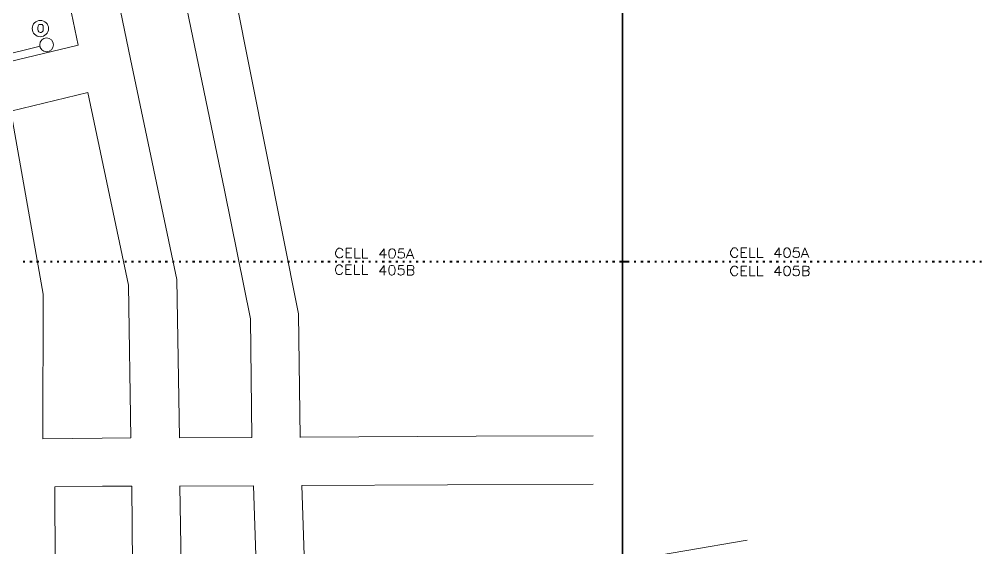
# Model space of a CAD drawing. Header units: millimetres. Extents: x -5 to 817, y 96 to 1062.
# Drawn here: x 508.7 to 699.1, y 427.9 to 532.2 of the extents above; entities that cross this region are included whole.
import ezdxf

# ---------------------------------------------------------------- set-up
doc = ezdxf.new("R2010")
doc.units = ezdxf.units.MM
for name, color, linetype, true_color in [('PDF_AERIAL', 8, 'Continuous', 0x808080), ('PDF_BORDER', 13, 'Continuous', 0xb85c5c), ('PDF_HCOUNT', 8, 'Continuous', 0x808080), ('PDF_NODEBOUNDARY', 8, 'Continuous', 0x808080), ('PDF_RDBKGRD', 8, 'Continuous', 0x808080), ('PDF_STRAND', 8, 'Continuous', 0x808080)]:
    doc.layers.add(name, color=color, linetype=linetype, true_color=true_color)

msp = doc.modelspace()

# ---------------------------------------------------------------- linework, layer by layer
at = {"layer": 'PDF_AERIAL', "lineweight": 9}
msp.add_lwpolyline([(496.56, 522.9), (512.8, 526.94)], dxfattribs=at)
at = {"layer": 'PDF_BORDER', "lineweight": 25}
for points in [[(501.01, 424.46), (627.65, 424.46), (627.65, 143.48), (627.65, 424.46), (807.39, 424.46), (627.65, 424.46), (627.65, 746.99), (807.39, 746.99)], [(627.65, 640.47), (627.65, 424.46), (377.18, 424.46)]]:
    msp.add_lwpolyline(points, dxfattribs=at)
at = {"layer": 'PDF_HCOUNT', "lineweight": 9}
msp.add_lwpolyline([(512.8, 531.23), (512.55, 531.23), (512.39, 530.98), (512.31, 530.57), (512.31, 530.32), (512.39, 529.99), (512.55, 529.74), (512.8, 529.66), (512.97, 529.66), (513.21, 529.74), (513.38, 529.99), (513.38, 530.32), (513.38, 530.57), (513.38, 530.98), (513.21, 531.23), (512.97, 531.23)], close=True, dxfattribs=at)
msp.add_circle((512.83, 530.42), 1.61, dxfattribs=at)
at = {"layer": 'PDF_NODEBOUNDARY', "lineweight": 9}
for points in [[(572.49, 486.54), (572.41, 486.79), (572.25, 486.95), (572, 487.04), (571.67, 487.04), (571.5, 486.95), (571.34, 486.79), (571.26, 486.54), (571.09, 486.29), (571.09, 485.88), (571.17, 485.55), (571.34, 485.39), (571.5, 485.22), (571.67, 485.14), (572, 485.14), (572.25, 485.22), (572.41, 485.39), (572.49, 485.55)], [(574.31, 485.14), (573.15, 485.14), (573.15, 487.04), (574.31, 487.04)], [(573.15, 486.13), (573.81, 486.13)], [(574.88, 487.04), (574.88, 485.06), (575.96, 485.06)], [(576.37, 486.95), (576.37, 485.06), (577.44, 485.06)], [(580.66, 485.06), (580.66, 486.95), (579.75, 485.72), (581.15, 485.72)], [(584.53, 486.95), (583.62, 486.95), (583.46, 486.13), (583.54, 486.21), (583.87, 486.29), (584.12, 486.29), (584.37, 486.21), (584.61, 486.05), (584.7, 485.72), (584.7, 485.55), (584.61, 485.31), (584.37, 485.14), (584.12, 485.06), (583.87, 485.06), (583.54, 485.14), (583.46, 485.22), (583.38, 485.39)], [(585.03, 485.06), (585.77, 486.95), (586.51, 484.98)], [(650.41, 486.62), (650.32, 486.79), (650.16, 487.04), (649.99, 487.12), (649.58, 487.12), (649.42, 487.04), (649.25, 486.79), (649.17, 486.62), (649, 486.38), (649, 485.88), (649.17, 485.63), (649.25, 485.47), (649.42, 485.31), (649.58, 485.22), (649.99, 485.22), (650.16, 485.31), (650.32, 485.47), (650.41, 485.63)], [(652.22, 485.22), (651.07, 485.22), (651.07, 487.12), (652.22, 487.12)], [(651.07, 486.21), (651.81, 486.21)], [(652.8, 487.12), (652.8, 485.22), (653.87, 485.22)], [(654.28, 487.12), (654.28, 485.22), (655.44, 485.22)], [(658.57, 485.22), (658.57, 487.12), (657.66, 485.8), (659.06, 485.8)], [(662.44, 487.12), (661.54, 487.12), (661.37, 486.29), (661.54, 486.38), (661.78, 486.46), (662.03, 486.46), (662.36, 486.38), (662.53, 486.21), (662.61, 485.88), (662.61, 485.72), (662.53, 485.47), (662.36, 485.31), (662.03, 485.22), (661.78, 485.22), (661.54, 485.31), (661.37, 485.39), (661.29, 485.55)], [(662.94, 485.22), (663.68, 487.12), (664.42, 485.22)], [(663.27, 485.8), (664.17, 485.8)], [(585.27, 485.63), (586.18, 485.63)], [(572.41, 483.33), (572.33, 483.49), (572.16, 483.66), (572, 483.74), (571.67, 483.74), (571.42, 483.66), (571.26, 483.49), (571.17, 483.33), (571.09, 483), (571.09, 482.58), (571.17, 482.34), (571.26, 482.09), (571.42, 481.92), (571.59, 481.84), (572, 481.84), (572.16, 481.92), (572.33, 482.09), (572.41, 482.34)], [(574.22, 481.84), (573.07, 481.84), (573.07, 483.74), (574.22, 483.74)], [(573.07, 482.83), (573.81, 482.83)], [(574.8, 483.74), (574.8, 481.84), (575.87, 481.84)], [(576.37, 483.74), (576.37, 481.84), (577.44, 481.84)], [(580.66, 481.76), (580.66, 483.66), (579.75, 482.42), (581.07, 482.42)], [(584.45, 483.66), (583.54, 483.66), (583.46, 482.83), (583.54, 482.91), (583.79, 483), (584.12, 483), (584.37, 482.91), (584.53, 482.75), (584.61, 482.5), (584.61, 482.25), (584.53, 482.01), (584.37, 481.84), (584.04, 481.76), (583.79, 481.76), (583.54, 481.84), (583.46, 481.92), (583.38, 482.09)], [(586.1, 482.75), (586.34, 482.67), (586.43, 482.58), (586.51, 482.34), (586.51, 482.09), (586.43, 481.92), (586.34, 481.84), (586.1, 481.76), (585.27, 481.76), (585.27, 483.66), (586.1, 483.66), (586.34, 483.57), (586.43, 483.49), (586.51, 483.24), (586.51, 483.08), (586.43, 482.91), (586.34, 482.83), (586.1, 482.75), (585.27, 482.75)], [(650.41, 483.08), (650.32, 483.24), (650.16, 483.41), (649.99, 483.49), (649.58, 483.49), (649.42, 483.41), (649.25, 483.24), (649.17, 483.08), (649, 482.83), (649, 482.34), (649.17, 482.09), (649.25, 481.92), (649.42, 481.68), (649.58, 481.6), (649.99, 481.6), (650.16, 481.68), (650.32, 481.92), (650.41, 482.09)], [(652.22, 481.6), (651.07, 481.6), (651.07, 483.49), (652.22, 483.49)], [(651.07, 482.58), (651.81, 482.58)], [(652.8, 483.49), (652.8, 481.6), (653.87, 481.6)], [(654.28, 483.49), (654.28, 481.6), (655.44, 481.6)], [(658.57, 481.6), (658.57, 483.49), (657.66, 482.25), (659.06, 482.25)], [(662.44, 483.49), (661.54, 483.49), (661.37, 482.75), (661.54, 482.83), (661.78, 482.91), (662.03, 482.91), (662.36, 482.83), (662.53, 482.58), (662.61, 482.34), (662.61, 482.17), (662.53, 481.92), (662.36, 481.68), (662.03, 481.6), (661.78, 481.6), (661.54, 481.68), (661.37, 481.84), (661.29, 482.01)], [(664.01, 482.58), (664.34, 482.5), (664.42, 482.42), (664.5, 482.25), (664.5, 482.01), (664.42, 481.84), (664.34, 481.68), (664.01, 481.6), (663.27, 481.6), (663.27, 483.49), (664.01, 483.49), (664.34, 483.41), (664.42, 483.33), (664.5, 483.16), (664.5, 483), (664.42, 482.83), (664.34, 482.75), (664.01, 482.58), (663.27, 482.58)]]:
    msp.add_lwpolyline(points, dxfattribs=at)
for points in [[(582.14, 486.95), (581.89, 486.87), (581.65, 486.62), (581.56, 486.13), (581.56, 485.88), (581.65, 485.39), (581.81, 485.14), (582.14, 485.06), (582.3, 485.06), (582.55, 485.14), (582.72, 485.39), (582.88, 485.88), (582.88, 486.13), (582.8, 486.54), (582.55, 486.87), (582.3, 486.95)], [(660.05, 487.12), (659.81, 487.04), (659.56, 486.71), (659.48, 486.29), (659.48, 486.05), (659.56, 485.55), (659.81, 485.31), (660.05, 485.22), (660.22, 485.22), (660.46, 485.31), (660.71, 485.55), (660.79, 486.05), (660.79, 486.29), (660.71, 486.71), (660.46, 487.04), (660.22, 487.12)], [(582.06, 483.66), (581.81, 483.57), (581.65, 483.33), (581.56, 482.83), (581.56, 482.58), (581.65, 482.17), (581.81, 481.84), (582.06, 481.76), (582.22, 481.76), (582.55, 481.84), (582.72, 482.09), (582.8, 482.58), (582.8, 482.83), (582.72, 483.33), (582.55, 483.57), (582.3, 483.66)], [(660.05, 483.49), (659.81, 483.41), (659.56, 483.16), (659.48, 482.75), (659.48, 482.42), (659.56, 482.01), (659.81, 481.68), (660.05, 481.6), (660.22, 481.6), (660.46, 481.68), (660.71, 482.01), (660.79, 482.42), (660.79, 482.75), (660.71, 483.16), (660.46, 483.41), (660.22, 483.49)]]:
    msp.add_lwpolyline(points, close=True, dxfattribs=at)
at = {"layer": 'PDF_NODEBOUNDARY', "lineweight": 0}
msp.add_lwpolyline([(628.39, 484.56), (628.39, 484.23)], dxfattribs=at)
at = {"layer": 'PDF_NODEBOUNDARY', "transparency": 33554559}
for points in [[(509.42, 484.56), (509.42, 484.23), (509.83, 484.56)], [(509.42, 484.23), (509.83, 484.56), (509.83, 484.23)], [(510.74, 484.56), (510.74, 484.23), (511.23, 484.56)], [(510.74, 484.23), (511.23, 484.56), (511.23, 484.23)], [(512.06, 484.56), (512.06, 484.23), (512.55, 484.56)], [(512.06, 484.23), (512.55, 484.56), (512.55, 484.23)], [(513.46, 484.56), (513.46, 484.23), (513.87, 484.56)], [(513.46, 484.23), (513.87, 484.56), (513.87, 484.23)], [(514.78, 484.56), (514.78, 484.23), (515.19, 484.56)], [(514.78, 484.23), (515.19, 484.56), (515.19, 484.23)], [(516.1, 484.56), (516.1, 484.23), (516.51, 484.56)], [(516.1, 484.23), (516.51, 484.56), (516.51, 484.23)], [(517.42, 484.56), (517.42, 484.23), (517.91, 484.56)], [(517.42, 484.23), (517.91, 484.56), (517.91, 484.23)], [(518.74, 484.56), (518.74, 484.23), (519.23, 484.56)], [(518.74, 484.23), (519.23, 484.56), (519.23, 484.23)], [(520.14, 484.56), (520.14, 484.23), (520.55, 484.56)], [(520.14, 484.23), (520.55, 484.56), (520.55, 484.23)], [(521.46, 484.56), (521.46, 484.23), (521.87, 484.56)], [(521.46, 484.23), (521.87, 484.56), (521.87, 484.23)], [(522.78, 484.56), (522.78, 484.23), (523.19, 484.56)], [(522.78, 484.23), (523.19, 484.56), (523.19, 484.23)], [(524.1, 484.56), (524.1, 484.23), (524.59, 484.56)], [(524.1, 484.23), (524.59, 484.56), (524.59, 484.23)], [(525.42, 484.56), (525.42, 484.23), (525.91, 484.56)], [(525.42, 484.23), (525.91, 484.56), (525.91, 484.23)], [(526.82, 484.56), (526.82, 484.23), (527.23, 484.56)], [(526.82, 484.23), (527.23, 484.56), (527.23, 484.23)], [(528.14, 484.56), (528.14, 484.23), (528.55, 484.56)], [(528.14, 484.23), (528.55, 484.56), (528.55, 484.23)], [(529.46, 484.56), (529.46, 484.23), (529.87, 484.56)], [(529.46, 484.23), (529.87, 484.56), (529.87, 484.23)], [(530.77, 484.56), (530.77, 484.23), (531.27, 484.56)], [(530.77, 484.23), (531.27, 484.56), (531.27, 484.23)], [(532.18, 484.56), (532.18, 484.23), (532.59, 484.56)], [(532.18, 484.23), (532.59, 484.56), (532.59, 484.23)], [(533.5, 484.56), (533.5, 484.23), (533.91, 484.56)], [(533.5, 484.23), (533.91, 484.56), (533.91, 484.23)], [(534.81, 484.56), (534.81, 484.23), (535.23, 484.56)], [(534.81, 484.23), (535.23, 484.56), (535.23, 484.23)], [(536.13, 484.56), (536.13, 484.23), (536.63, 484.56)], [(536.13, 484.23), (536.63, 484.56), (536.63, 484.23)], [(537.45, 484.56), (537.45, 484.23), (537.95, 484.56)], [(537.45, 484.23), (537.95, 484.56), (537.95, 484.23)], [(538.85, 484.56), (538.85, 484.23), (539.27, 484.56)], [(538.85, 484.23), (539.27, 484.56), (539.27, 484.23)], [(540.17, 484.56), (540.17, 484.23), (540.59, 484.56)], [(540.17, 484.23), (540.59, 484.56), (540.59, 484.23)], [(541.49, 484.56), (541.49, 484.23), (541.91, 484.56)], [(541.49, 484.23), (541.91, 484.56), (541.91, 484.23)], [(542.81, 484.56), (542.81, 484.23), (543.31, 484.56)], [(542.81, 484.23), (543.31, 484.56), (543.31, 484.23)], [(544.13, 484.56), (544.13, 484.23), (544.63, 484.56)], [(544.13, 484.23), (544.63, 484.56), (544.63, 484.23)], [(545.53, 484.56), (545.53, 484.23), (545.95, 484.56)], [(545.53, 484.23), (545.95, 484.56), (545.95, 484.23)], [(546.85, 484.56), (546.85, 484.23), (547.26, 484.56)], [(546.85, 484.23), (547.26, 484.56), (547.26, 484.23)], [(548.17, 484.56), (548.17, 484.23), (548.58, 484.56)], [(548.17, 484.23), (548.58, 484.56), (548.58, 484.23)], [(549.49, 484.56), (549.49, 484.23), (549.99, 484.56)], [(549.49, 484.23), (549.99, 484.56), (549.99, 484.23)], [(550.81, 484.56), (550.81, 484.23), (551.3, 484.56)], [(550.81, 484.23), (551.3, 484.56), (551.3, 484.23)], [(552.21, 484.56), (552.21, 484.23), (552.62, 484.56)], [(552.21, 484.23), (552.62, 484.56), (552.62, 484.23)], [(553.53, 484.56), (553.53, 484.23), (553.94, 484.56)], [(553.53, 484.23), (553.94, 484.56), (553.94, 484.23)], [(554.85, 484.56), (554.85, 484.23), (555.34, 484.56)], [(554.85, 484.23), (555.34, 484.56), (555.34, 484.23)], [(556.17, 484.56), (556.17, 484.23), (556.66, 484.56)], [(556.17, 484.23), (556.66, 484.56), (556.66, 484.23)], [(557.57, 484.56), (557.57, 484.23), (557.98, 484.56)], [(557.57, 484.23), (557.98, 484.56), (557.98, 484.23)], [(558.89, 484.56), (558.89, 484.23), (559.3, 484.56)], [(558.89, 484.23), (559.3, 484.56), (559.3, 484.23)], [(560.21, 484.56), (560.21, 484.23), (560.62, 484.56)], [(560.21, 484.23), (560.62, 484.56), (560.62, 484.23)], [(561.53, 484.56), (561.53, 484.23), (562.02, 484.56)], [(561.53, 484.23), (562.02, 484.56), (562.02, 484.23)], [(562.85, 484.56), (562.85, 484.23), (563.34, 484.56)], [(562.85, 484.23), (563.34, 484.56), (563.34, 484.23)], [(564.25, 484.56), (564.25, 484.23), (564.66, 484.56)], [(564.25, 484.23), (564.66, 484.56), (564.66, 484.23)], [(565.57, 484.56), (565.57, 484.23), (565.98, 484.56)], [(565.57, 484.23), (565.98, 484.56), (565.98, 484.23)], [(566.89, 484.56), (566.89, 484.23), (567.3, 484.56)], [(566.89, 484.23), (567.3, 484.56), (567.3, 484.23)], [(568.21, 484.56), (568.21, 484.23), (568.7, 484.56)], [(568.21, 484.23), (568.7, 484.56), (568.7, 484.23)], [(569.53, 484.56), (569.53, 484.23), (570.02, 484.56)], [(569.53, 484.23), (570.02, 484.56), (570.02, 484.23)], [(570.93, 484.56), (570.93, 484.23), (571.34, 484.56)], [(570.93, 484.23), (571.34, 484.56), (571.34, 484.23)], [(572.25, 484.56), (572.25, 484.23), (572.66, 484.56)], [(572.25, 484.23), (572.66, 484.56), (572.66, 484.23)], [(573.57, 484.56), (573.57, 484.23), (573.98, 484.56)], [(573.57, 484.23), (573.98, 484.56), (573.98, 484.23)], [(574.88, 484.56), (574.88, 484.23), (575.38, 484.56)], [(574.88, 484.23), (575.38, 484.56), (575.38, 484.23)], [(576.29, 484.56), (576.29, 484.23), (576.7, 484.56)], [(576.29, 484.23), (576.7, 484.56), (576.7, 484.23)], [(577.61, 484.56), (577.61, 484.23), (578.02, 484.56)], [(577.61, 484.23), (578.02, 484.56), (578.02, 484.23)], [(578.92, 484.56), (578.92, 484.23), (579.34, 484.56)], [(578.92, 484.23), (579.34, 484.56), (579.34, 484.23)], [(580.24, 484.56), (580.24, 484.23), (580.74, 484.56)], [(580.24, 484.23), (580.74, 484.56), (580.74, 484.23)], [(581.56, 484.56), (581.56, 484.23), (582.06, 484.56)], [(581.56, 484.23), (582.06, 484.56), (582.06, 484.23)], [(582.96, 484.56), (582.96, 484.23), (583.38, 484.56)], [(582.96, 484.23), (583.38, 484.56), (583.38, 484.23)], [(584.28, 484.56), (584.28, 484.23), (584.7, 484.56)], [(584.28, 484.23), (584.7, 484.56), (584.7, 484.23)], [(585.6, 484.56), (585.6, 484.23), (586.01, 484.56)], [(585.6, 484.23), (586.01, 484.56), (586.01, 484.23)], [(586.92, 484.56), (586.92, 484.23), (587.42, 484.56)], [(586.92, 484.23), (587.42, 484.56), (587.42, 484.23)], [(588.24, 484.56), (588.24, 484.23), (588.74, 484.56)], [(588.24, 484.23), (588.74, 484.56), (588.74, 484.23)], [(589.64, 484.56), (589.64, 484.23), (590.05, 484.56)], [(589.64, 484.23), (590.05, 484.56), (590.05, 484.23)], [(590.96, 484.56), (590.96, 484.23), (591.37, 484.56)], [(590.96, 484.23), (591.37, 484.56), (591.37, 484.23)], [(592.28, 484.56), (592.28, 484.23), (592.69, 484.56)], [(592.28, 484.23), (592.69, 484.56), (592.69, 484.23)], [(593.6, 484.56), (593.6, 484.23), (594.09, 484.56)], [(593.6, 484.23), (594.09, 484.56), (594.09, 484.23)], [(594.92, 484.56), (594.92, 484.23), (595.41, 484.56)], [(594.92, 484.23), (595.41, 484.56), (595.41, 484.23)], [(596.32, 484.56), (596.32, 484.23), (596.73, 484.56)], [(596.32, 484.23), (596.73, 484.56), (596.73, 484.23)], [(597.64, 484.56), (597.64, 484.23), (598.05, 484.56)], [(597.64, 484.23), (598.05, 484.56), (598.05, 484.23)], [(598.96, 484.56), (598.96, 484.23), (599.45, 484.56)], [(598.96, 484.23), (599.45, 484.56), (599.45, 484.23)], [(600.28, 484.56), (600.28, 484.23), (600.77, 484.56)], [(600.28, 484.23), (600.77, 484.56), (600.77, 484.23)], [(601.68, 484.56), (601.68, 484.23), (602.09, 484.56)], [(601.68, 484.23), (602.09, 484.56), (602.09, 484.23)], [(603, 484.56), (603, 484.23), (603.41, 484.56)], [(603, 484.23), (603.41, 484.56), (603.41, 484.23)], [(604.32, 484.56), (604.32, 484.23), (604.73, 484.56)], [(604.32, 484.23), (604.73, 484.56), (604.73, 484.23)], [(605.64, 484.56), (605.64, 484.23), (606.13, 484.56)], [(605.64, 484.23), (606.13, 484.56), (606.13, 484.23)], [(606.96, 484.56), (606.96, 484.23), (607.45, 484.56)], [(606.96, 484.23), (607.45, 484.56), (607.45, 484.23)], [(608.36, 484.56), (608.36, 484.23), (608.77, 484.56)], [(608.36, 484.23), (608.77, 484.56), (608.77, 484.23)], [(609.68, 484.56), (609.68, 484.23), (610.09, 484.56)], [(609.68, 484.23), (610.09, 484.56), (610.09, 484.23)], [(611, 484.56), (611, 484.23), (611.41, 484.56)], [(611, 484.23), (611.41, 484.56), (611.41, 484.23)], [(612.32, 484.56), (612.32, 484.23), (612.81, 484.56)], [(612.32, 484.23), (612.81, 484.56), (612.81, 484.23)], [(613.63, 484.56), (613.63, 484.23), (614.13, 484.56)], [(613.63, 484.23), (614.13, 484.56), (614.13, 484.23)], [(615.04, 484.56), (615.04, 484.23), (615.45, 484.56)], [(615.04, 484.23), (615.45, 484.56), (615.45, 484.23)], [(616.36, 484.56), (616.36, 484.23), (616.77, 484.56)], [(616.36, 484.23), (616.77, 484.56), (616.77, 484.23)], [(617.67, 484.56), (617.67, 484.23), (618.09, 484.56)], [(617.67, 484.23), (618.09, 484.56), (618.09, 484.23)], [(618.99, 484.56), (618.99, 484.23), (619.49, 484.56)], [(618.99, 484.23), (619.49, 484.56), (619.49, 484.23)], [(620.31, 484.56), (620.31, 484.23), (620.81, 484.56)], [(620.31, 484.23), (620.81, 484.56), (620.81, 484.23)], [(621.71, 484.56), (621.71, 484.23), (622.13, 484.56)], [(621.71, 484.23), (622.13, 484.56), (622.13, 484.23)], [(623.03, 484.56), (623.03, 484.23), (623.45, 484.56)], [(623.03, 484.23), (623.45, 484.56), (623.45, 484.23)], [(624.35, 484.56), (624.35, 484.23), (624.85, 484.56)], [(624.35, 484.23), (624.85, 484.56), (624.85, 484.23)], [(625.67, 484.56), (625.67, 484.23), (626.17, 484.56)], [(625.67, 484.23), (626.17, 484.56), (626.17, 484.23)], [(627.07, 484.56), (627.07, 484.23), (628.39, 484.56)], [(627.07, 484.23), (628.39, 484.56), (628.39, 484.23)], [(627.65, 484.56), (627.65, 484.23), (629.05, 484.56)], [(627.65, 484.23), (629.05, 484.56), (629.05, 484.23)], [(629.96, 484.56), (629.96, 484.23), (630.37, 484.56)], [(629.96, 484.23), (630.37, 484.56), (630.37, 484.23)], [(631.28, 484.56), (631.28, 484.23), (631.77, 484.56)], [(631.28, 484.23), (631.77, 484.56), (631.77, 484.23)], [(632.6, 484.56), (632.6, 484.23), (633.09, 484.56)], [(632.6, 484.23), (633.09, 484.56), (633.09, 484.23)], [(634, 484.56), (634, 484.23), (634.41, 484.56)], [(634, 484.23), (634.41, 484.56), (634.41, 484.23)], [(635.32, 484.56), (635.32, 484.23), (635.73, 484.56)], [(635.32, 484.23), (635.73, 484.56), (635.73, 484.23)], [(636.64, 484.56), (636.64, 484.23), (637.05, 484.56)], [(636.64, 484.23), (637.05, 484.56), (637.05, 484.23)], [(637.96, 484.56), (637.96, 484.23), (638.45, 484.56)], [(637.96, 484.23), (638.45, 484.56), (638.45, 484.23)], [(639.28, 484.56), (639.28, 484.23), (639.77, 484.56)], [(639.28, 484.23), (639.77, 484.56), (639.77, 484.23)], [(640.68, 484.56), (640.68, 484.23), (641.09, 484.56)], [(640.68, 484.23), (641.09, 484.56), (641.09, 484.23)], [(642, 484.56), (642, 484.23), (642.41, 484.56)], [(642, 484.23), (642.41, 484.56), (642.41, 484.23)], [(643.32, 484.56), (643.32, 484.23), (643.73, 484.56)], [(643.32, 484.23), (643.73, 484.56), (643.73, 484.23)], [(644.63, 484.56), (644.63, 484.23), (645.13, 484.56)], [(644.63, 484.23), (645.13, 484.56), (645.13, 484.23)], [(645.95, 484.56), (645.95, 484.23), (646.45, 484.56)], [(645.95, 484.23), (646.45, 484.56), (646.45, 484.23)], [(647.36, 484.56), (647.36, 484.23), (647.77, 484.56)], [(647.36, 484.23), (647.77, 484.56), (647.77, 484.23)], [(648.67, 484.56), (648.67, 484.23), (649.09, 484.56)], [(648.67, 484.23), (649.09, 484.56), (649.09, 484.23)], [(649.99, 484.56), (649.99, 484.23), (650.41, 484.56)], [(649.99, 484.23), (650.41, 484.56), (650.41, 484.23)], [(651.31, 484.56), (651.31, 484.23), (651.81, 484.56)], [(651.31, 484.23), (651.81, 484.56), (651.81, 484.23)], [(652.71, 484.56), (652.71, 484.23), (653.13, 484.56)], [(652.71, 484.23), (653.13, 484.56), (653.13, 484.23)], [(654.03, 484.56), (654.03, 484.23), (654.45, 484.56)], [(654.03, 484.23), (654.45, 484.56), (654.45, 484.23)], [(655.35, 484.56), (655.35, 484.23), (655.77, 484.56)], [(655.35, 484.23), (655.77, 484.56), (655.77, 484.23)], [(656.67, 484.56), (656.67, 484.23), (657.17, 484.56)], [(656.67, 484.23), (657.17, 484.56), (657.17, 484.23)], [(657.99, 484.56), (657.99, 484.23), (658.49, 484.56)], [(657.99, 484.23), (658.49, 484.56), (658.49, 484.23)], [(659.39, 484.56), (659.39, 484.23), (659.81, 484.56)], [(659.39, 484.23), (659.81, 484.56), (659.81, 484.23)], [(660.71, 484.56), (660.71, 484.23), (661.12, 484.56)], [(660.71, 484.23), (661.12, 484.56), (661.12, 484.23)], [(662.03, 484.56), (662.03, 484.23), (662.44, 484.56)], [(662.03, 484.23), (662.44, 484.56), (662.44, 484.23)], [(663.35, 484.56), (663.35, 484.23), (663.85, 484.56)], [(663.35, 484.23), (663.85, 484.56), (663.85, 484.23)], [(664.67, 484.56), (664.67, 484.23), (665.16, 484.56)], [(664.67, 484.23), (665.16, 484.56), (665.16, 484.23)], [(666.07, 484.56), (666.07, 484.23), (666.48, 484.56)], [(666.07, 484.23), (666.48, 484.56), (666.48, 484.23)], [(667.39, 484.56), (667.39, 484.23), (667.8, 484.56)], [(667.39, 484.23), (667.8, 484.56), (667.8, 484.23)], [(668.71, 484.56), (668.71, 484.23), (669.12, 484.56)], [(668.71, 484.23), (669.12, 484.56), (669.12, 484.23)], [(670.03, 484.56), (670.03, 484.23), (670.52, 484.56)], [(670.03, 484.23), (670.52, 484.56), (670.52, 484.23)], [(671.35, 484.56), (671.35, 484.23), (671.84, 484.56)], [(671.35, 484.23), (671.84, 484.56), (671.84, 484.23)], [(672.75, 484.56), (672.75, 484.23), (673.16, 484.56)], [(672.75, 484.23), (673.16, 484.56), (673.16, 484.23)], [(674.07, 484.56), (674.07, 484.23), (674.48, 484.56)], [(674.07, 484.23), (674.48, 484.56), (674.48, 484.23)], [(675.39, 484.56), (675.39, 484.23), (675.88, 484.56)], [(675.39, 484.23), (675.88, 484.56), (675.88, 484.23)], [(676.71, 484.56), (676.71, 484.23), (677.2, 484.56)], [(676.71, 484.23), (677.2, 484.56), (677.2, 484.23)], [(678.11, 484.56), (678.11, 484.23), (678.52, 484.56)], [(678.11, 484.23), (678.52, 484.56), (678.52, 484.23)], [(679.43, 484.56), (679.43, 484.23), (679.84, 484.56)], [(679.43, 484.23), (679.84, 484.56), (679.84, 484.23)], [(680.75, 484.56), (680.75, 484.23), (681.16, 484.56)], [(680.75, 484.23), (681.16, 484.56), (681.16, 484.23)], [(682.07, 484.56), (682.07, 484.23), (682.56, 484.56)], [(682.07, 484.23), (682.56, 484.56), (682.56, 484.23)], [(683.39, 484.56), (683.39, 484.23), (683.88, 484.56)], [(683.39, 484.23), (683.88, 484.56), (683.88, 484.23)], [(684.79, 484.56), (684.79, 484.23), (685.2, 484.56)], [(684.79, 484.23), (685.2, 484.56), (685.2, 484.23)], [(686.11, 484.56), (686.11, 484.23), (686.52, 484.56)], [(686.11, 484.23), (686.52, 484.56), (686.52, 484.23)], [(687.43, 484.56), (687.43, 484.23), (687.84, 484.56)], [(687.43, 484.23), (687.84, 484.56), (687.84, 484.23)], [(688.74, 484.56), (688.74, 484.23), (689.24, 484.56)], [(688.74, 484.23), (689.24, 484.56), (689.24, 484.23)], [(690.06, 484.56), (690.06, 484.23), (690.56, 484.56)], [(690.06, 484.23), (690.56, 484.56), (690.56, 484.23)], [(691.46, 484.56), (691.46, 484.23), (691.88, 484.56)], [(691.46, 484.23), (691.88, 484.56), (691.88, 484.23)], [(692.78, 484.56), (692.78, 484.23), (693.2, 484.56)], [(692.78, 484.23), (693.2, 484.56), (693.2, 484.23)], [(694.1, 484.56), (694.1, 484.23), (694.52, 484.56)], [(694.1, 484.23), (694.52, 484.56), (694.52, 484.23)], [(695.42, 484.56), (695.42, 484.23), (695.92, 484.56)], [(695.42, 484.23), (695.92, 484.56), (695.92, 484.23)], [(696.74, 484.56), (696.74, 484.23), (697.24, 484.56)], [(696.74, 484.23), (697.24, 484.56), (697.24, 484.23)], [(698.14, 484.56), (698.14, 484.23), (698.56, 484.56)], [(698.14, 484.23), (698.56, 484.56), (698.56, 484.23)]]:
    msp.add_solid(points, dxfattribs=at)
at = {"layer": 'PDF_RDBKGRD', "lineweight": 0}
for points in [[(530.61, 524.39), (539.76, 480.85), (540.26, 449.61), (554.52, 449.69), (554.27, 473.1), (549.16, 498.5), (524.01, 619.78), (511.56, 616.64)], [(520.3, 527.11), (451.54, 510.62), (446.02, 523.56), (517.34, 541.45)], [(530.2, 479.78), (522.2, 517.79), (507.03, 514.08), (513.38, 477.97), (513.3, 449.44), (525, 449.52), (530.69, 449.61)], [(531.43, 397.91), (531.43, 396.84), (533.08, 283.47), (527.15, 284.38), (515.85, 286.77), (515.77, 396.84), (515.77, 424.46), (515.69, 439.96), (525.09, 440.04), (530.86, 440.04), (531.02, 424.46)]]:
    msp.add_lwpolyline(points, close=True, dxfattribs=at)
for points in [[(564.08, 449.69), (563.75, 474.09), (551.22, 537.25), (627.65, 558.11), (662.28, 567.59)], [(564.08, 449.77), (598.79, 449.94), (621.88, 450.02)], [(540.26, 440.04), (554.85, 440.12), (555.43, 424.46), (556.33, 396.84), (556.5, 383.98)], [(541.16, 381.83), (541, 396.84), (541, 397.99), (540.59, 424.46), (540.34, 440.04)], [(652.3, 429.41), (627.65, 425.2), (623.53, 424.46), (583.05, 417.53), (565.24, 416.71), (564.91, 424.46), (564.41, 440.21), (621.88, 440.45)]]:
    msp.add_lwpolyline(points, dxfattribs=at)
at = {"layer": 'PDF_STRAND', "lineweight": 9}
for points in [[(513.79, 528.59), (513.79, 528.59)], [(513.79, 528.59), (513.79, 528.59)], [(515.44, 527.6), (515.44, 527.6)], [(515.44, 527.6), (515.44, 527.6)], [(512.8, 526.94), (512.8, 526.94)], [(512.8, 526.94), (512.8, 526.94)], [(512.8, 526.94), (512.8, 526.94)], [(514.45, 525.87), (514.45, 525.87)], [(514.45, 525.87), (514.45, 525.87)], [(514.45, 525.87), (514.45, 525.87)]]:
    msp.add_lwpolyline(points, dxfattribs=at)
msp.add_circle((514.07, 527.2), 1.36, dxfattribs=at)

doc.saveas('drawing.dxf')
